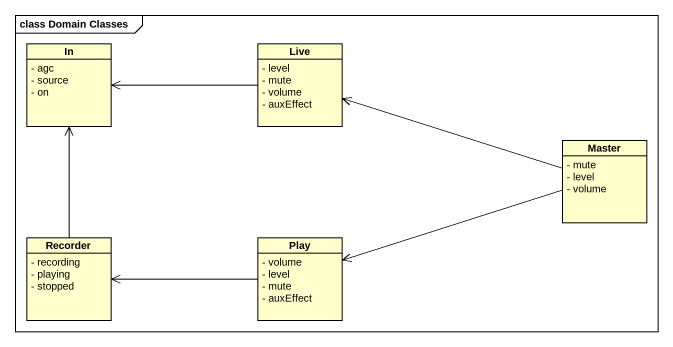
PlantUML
@startuml
mainframe class Domain Classes
hide circle
hide empty members
skinparam classAttributeIconSize 0
class In {
  - agc
  - source
  - on
}
class Live {
  - level
  - mute
  - volume
  - auxEffect
}
class Master {
  - mute
  - level
  - volume
}
class Recorder {
  - recording
  - playing
  - stopped
}
class Play {
  - volume
  - level
  - mute
  - auxEffect
}
Live -left-> In
Master -left-> Live
Master -left-> Play
Recorder -up-> In
Play -left-> Recorder
@enduml
